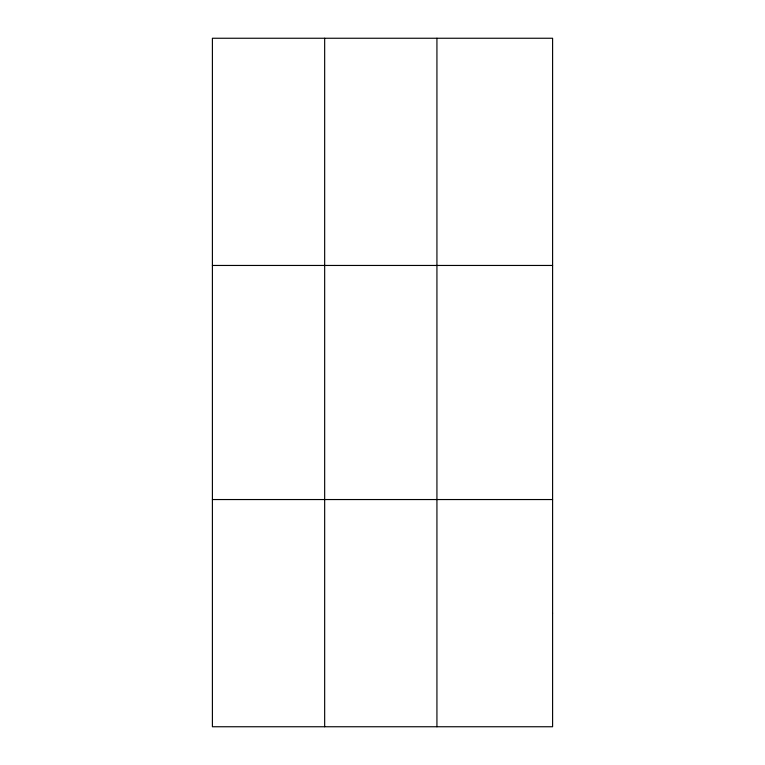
<?xml version="1.0" encoding="UTF-8"?>
<svg xmlns="http://www.w3.org/2000/svg" width="765" height="765" viewBox="0 0 765 765"><rect width="100%" height="100%" fill="white"/><g stroke="black" fill="none" stroke-linecap="round" stroke-linejoin="round"><path stroke-width="1.15" d="M324.666 38.25L324.666 726.75M436.93 38.25L436.93 726.75M212.402 265.455L552.598 265.455M212.402 499.545L552.598 499.545M552.598 613.148L552.598 726.75L212.402 726.75L212.402 38.25L552.598 38.25L552.598 613.148"/></g></svg>
